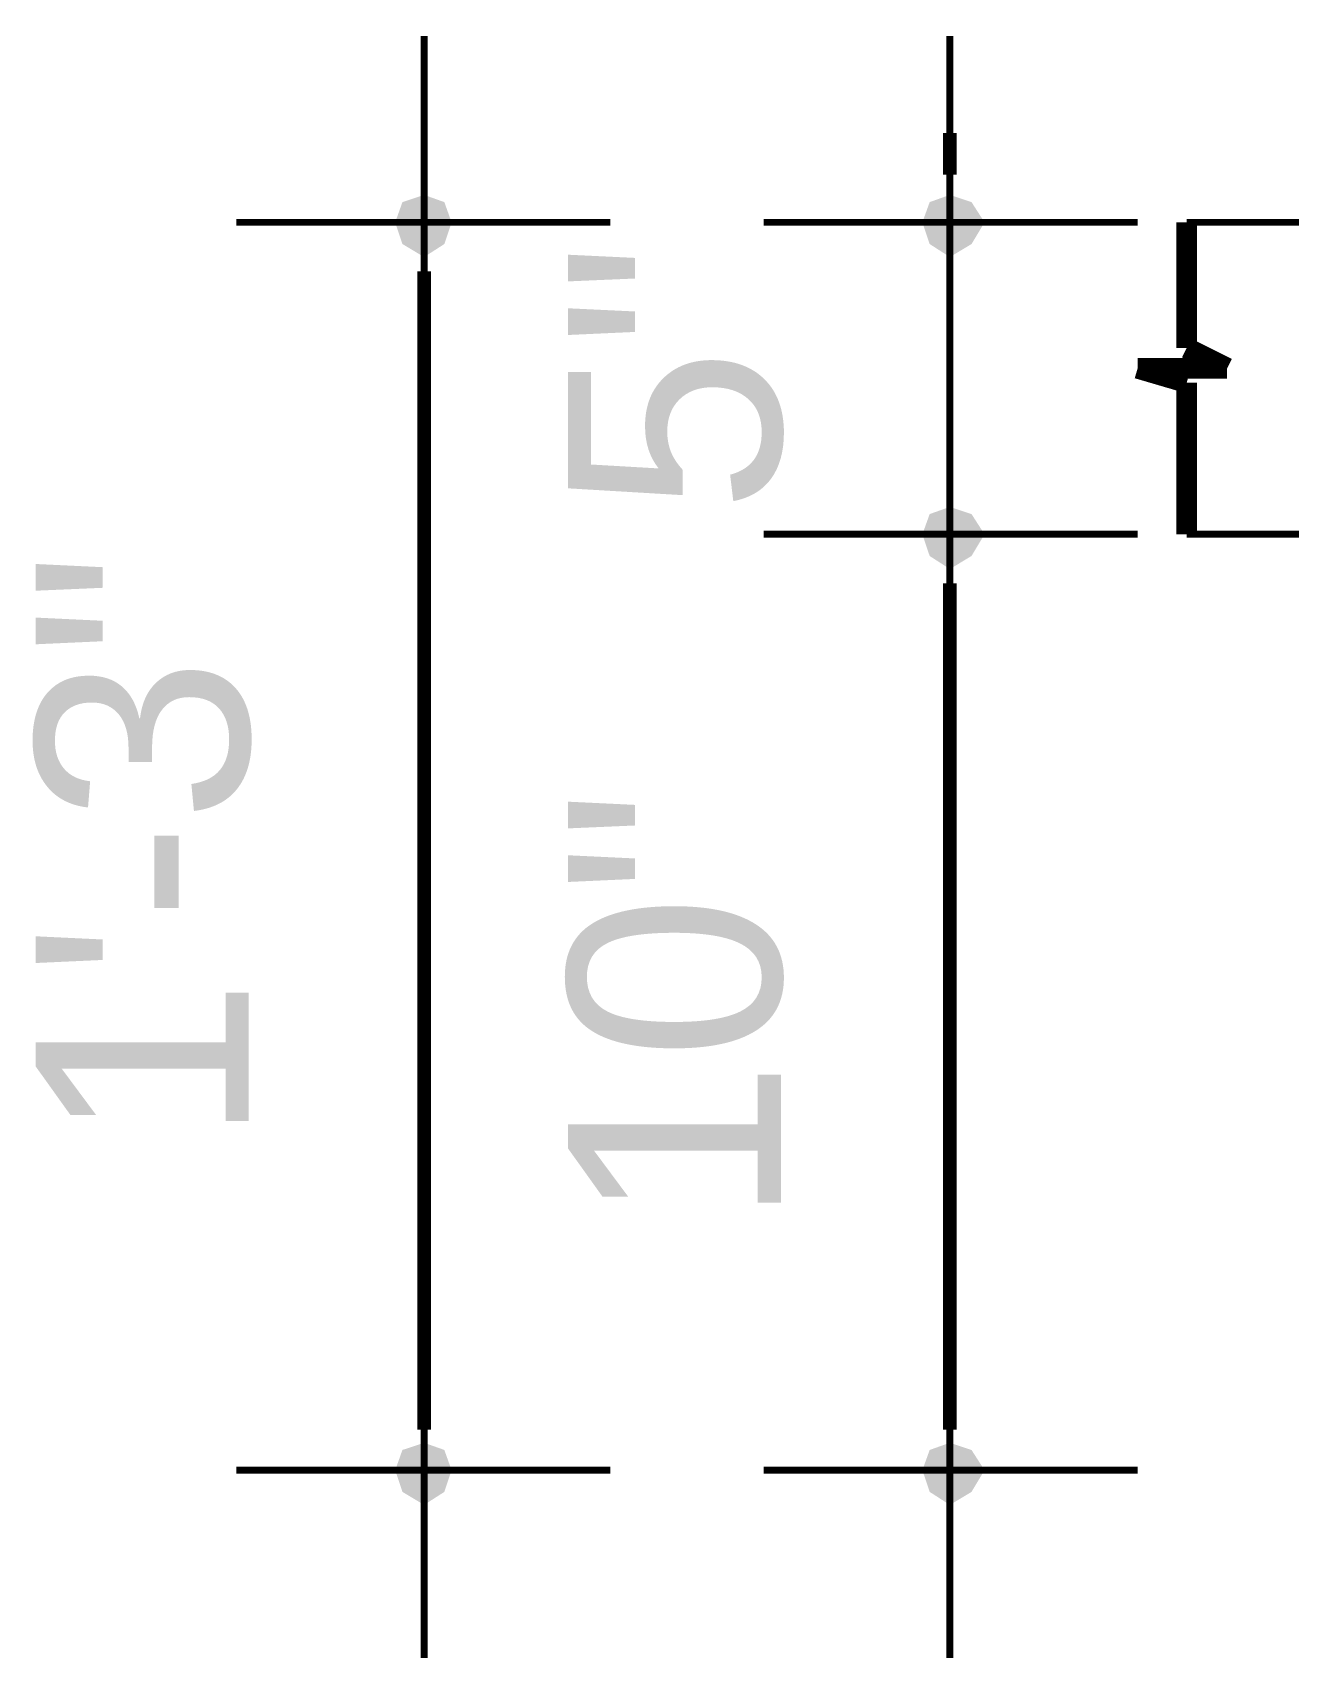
# Model space of a CAD drawing. Header units: millimetres. Extents: x 5 to 350, y 3 to 213.
# Drawn here: x 232.46 to 247.8, y 103.67 to 123.57 of the extents above; entities that cross this region are included whole.
import ezdxf

# ---------------------------------------------------------------- set-up
doc = ezdxf.new("R2010")
doc.units = ezdxf.units.MM
for name, color, linetype in [('H', 251, 'Continuous'), ('P', 255, 'Continuous'), ('T', 255, 'Continuous')]:
    doc.layers.add(name, color=color, linetype=linetype)
doc.styles.get("Standard").update_dxf_attribs({"font": 'arial.ttf'})

msp = doc.modelspace()

# ---------------------------------------------------------------- hatches: boundary and pattern name
at = {"layer": 'H', "linetype": 'Continuous'}
for points in [[(237.243, 121.25), (236.978, 121.497), (237.243, 121.585), (237.243, 121.25)], [(237.243, 121.25), (237.243, 121.585), (237.49, 121.497), (237.243, 121.25)], [(243.664, 121.25), (243.417, 121.497), (243.664, 121.585), (243.664, 121.25)], [(243.664, 121.25), (243.664, 121.585), (243.928, 121.497), (243.664, 121.25)], [(236.89, 121.25), (236.978, 121.497), (237.243, 121.25), (236.89, 121.25)], [(237.243, 121.25), (237.49, 121.497), (237.578, 121.25), (237.243, 121.25)], [(243.328, 121.25), (243.417, 121.497), (243.664, 121.25), (243.328, 121.25)], [(243.664, 121.25), (243.928, 121.497), (244.087, 121.25), (243.664, 121.25)], [(236.978, 120.985), (236.89, 121.25), (237.243, 121.25), (236.978, 120.985)], [(237.243, 120.826), (236.978, 120.985), (237.243, 121.25), (237.243, 120.826)], [(237.243, 120.826), (237.243, 121.25), (237.49, 120.985), (237.243, 120.826)], [(237.49, 120.985), (237.243, 121.25), (237.578, 121.25), (237.49, 120.985)], [(243.417, 120.985), (243.328, 121.25), (243.664, 121.25), (243.417, 120.985)], [(243.664, 120.826), (243.417, 120.985), (243.664, 121.25), (243.664, 120.826)], [(243.664, 120.826), (243.664, 121.25), (243.928, 120.985), (243.664, 120.826)], [(243.928, 120.985), (243.664, 121.25), (244.087, 121.25), (243.928, 120.985)], [(243.664, 117.44), (243.417, 117.687), (243.664, 117.775), (243.664, 117.44)], [(243.664, 117.44), (243.417, 117.687), (243.664, 117.775), (243.664, 117.44)], [(243.664, 117.44), (243.664, 117.775), (243.928, 117.687), (243.664, 117.44)], [(243.664, 117.44), (243.664, 117.775), (243.928, 117.687), (243.664, 117.44)], [(243.328, 117.44), (243.417, 117.687), (243.664, 117.44), (243.328, 117.44)], [(243.328, 117.44), (243.417, 117.687), (243.664, 117.44), (243.328, 117.44)], [(243.664, 117.44), (243.928, 117.687), (244.087, 117.44), (243.664, 117.44)], [(243.664, 117.44), (243.928, 117.687), (244.087, 117.44), (243.664, 117.44)], [(243.417, 117.175), (243.328, 117.44), (243.664, 117.44), (243.417, 117.175)], [(243.417, 117.175), (243.328, 117.44), (243.664, 117.44), (243.417, 117.175)], [(243.664, 117.016), (243.417, 117.175), (243.664, 117.44), (243.664, 117.016)], [(243.664, 117.016), (243.417, 117.175), (243.664, 117.44), (243.664, 117.016)], [(243.664, 117.016), (243.664, 117.44), (243.928, 117.175), (243.664, 117.016)], [(243.928, 117.175), (243.664, 117.44), (244.087, 117.44), (243.928, 117.175)], [(243.664, 117.016), (243.664, 117.44), (243.928, 117.175), (243.664, 117.016)], [(243.928, 117.175), (243.664, 117.44), (244.087, 117.44), (243.928, 117.175)], [(236.89, 106.01), (236.978, 106.257), (237.243, 106.01), (236.89, 106.01)], [(237.243, 106.01), (236.978, 106.257), (237.243, 106.345), (237.243, 106.01)], [(237.243, 106.01), (237.243, 106.345), (237.49, 106.257), (237.243, 106.01)], [(237.243, 106.01), (237.49, 106.257), (237.578, 106.01), (237.243, 106.01)], [(243.328, 106.01), (243.417, 106.257), (243.664, 106.01), (243.328, 106.01)], [(243.664, 106.01), (243.417, 106.257), (243.664, 106.345), (243.664, 106.01)], [(243.664, 106.01), (243.664, 106.345), (243.928, 106.257), (243.664, 106.01)], [(243.664, 106.01), (243.928, 106.257), (244.087, 106.01), (243.664, 106.01)], [(236.978, 105.745), (236.89, 106.01), (237.243, 106.01), (236.978, 105.745)], [(237.243, 105.586), (236.978, 105.745), (237.243, 106.01), (237.243, 105.586)], [(237.243, 105.586), (237.243, 106.01), (237.49, 105.745), (237.243, 105.586)], [(237.49, 105.745), (237.243, 106.01), (237.578, 106.01), (237.49, 105.745)], [(243.417, 105.745), (243.328, 106.01), (243.664, 106.01), (243.417, 105.745)], [(243.664, 105.586), (243.417, 105.745), (243.664, 106.01), (243.664, 105.586)], [(243.664, 105.586), (243.664, 106.01), (243.928, 105.745), (243.664, 105.586)], [(243.928, 105.745), (243.664, 106.01), (244.087, 106.01), (243.928, 105.745)]]:
    msp.add_hatch(color=256, dxfattribs=at).paths.add_polyline_path(points)

# ---------------------------------------------------------------- linework, layer by layer
at = {"layer": 'P'}
for points, const_width in [([(237.243, 118.957), (237.243, 123.525)], 0.085), ([(243.664, 123.525), (243.664, 118.957)], 0.085), ([(243.664, 121.832), (243.664, 122.343)], 0.169), ([(246.556, 119.715), (246.556, 121.25)], 0.254), ([(234.95, 121.25), (239.518, 121.25)], 0.085), ([(245.957, 121.25), (241.388, 121.25)], 0.085), ([(267.635, 121.25), (246.556, 121.25)], 0.085), ([(237.243, 120.65), (237.243, 106.504)], 0.169), ([(243.664, 115.147), (243.664, 119.715)], 0.085), ([(243.664, 115.147), (243.664, 119.715)], 0.085), ([(247.05, 119.468), (246.556, 119.715)], 0.254), ([(246.556, 119.292), (245.957, 119.468)], 0.254), ([(245.957, 119.468), (247.05, 119.468)], 0.254), ([(246.556, 117.44), (246.556, 119.292)], 0.254), ([(241.388, 117.44), (245.957, 117.44)], 0.085), ([(241.388, 117.44), (245.957, 117.44)], 0.085), ([(246.556, 117.44), (252.818, 117.44)], 0.085), ([(243.664, 116.84), (243.664, 116.24)], 0.169), ([(243.664, 116.84), (243.664, 106.504)], 0.169), ([(237.243, 108.285), (237.243, 103.717)], 0.085), ([(243.664, 108.285), (243.664, 103.717)], 0.085), ([(239.518, 106.01), (234.95, 106.01)], 0.085), ([(245.957, 106.01), (241.388, 106.01)], 0.085)]:
    msp.add_lwpolyline(points, dxfattribs=dict(at, const_width=const_width))

# ---------------------------------------------------------------- texts
at = {"layer": 'T', "char_height": 2.6, "attachment_point": 1, "rotation": 90}
for s, insert in [('{\\fArial|b0|i0|c0|p18;5"}', (239, 117.7)), ('{\\fArial|b0|i0|c0|p18;1\'-3"}', (232.5, 110)), ('{\\fArial|b0|i0|c0|p18;10"}', (239, 109))]:
    msp.add_mtext(s, dxfattribs=dict(at, insert=insert))

doc.saveas('drawing.dxf')
